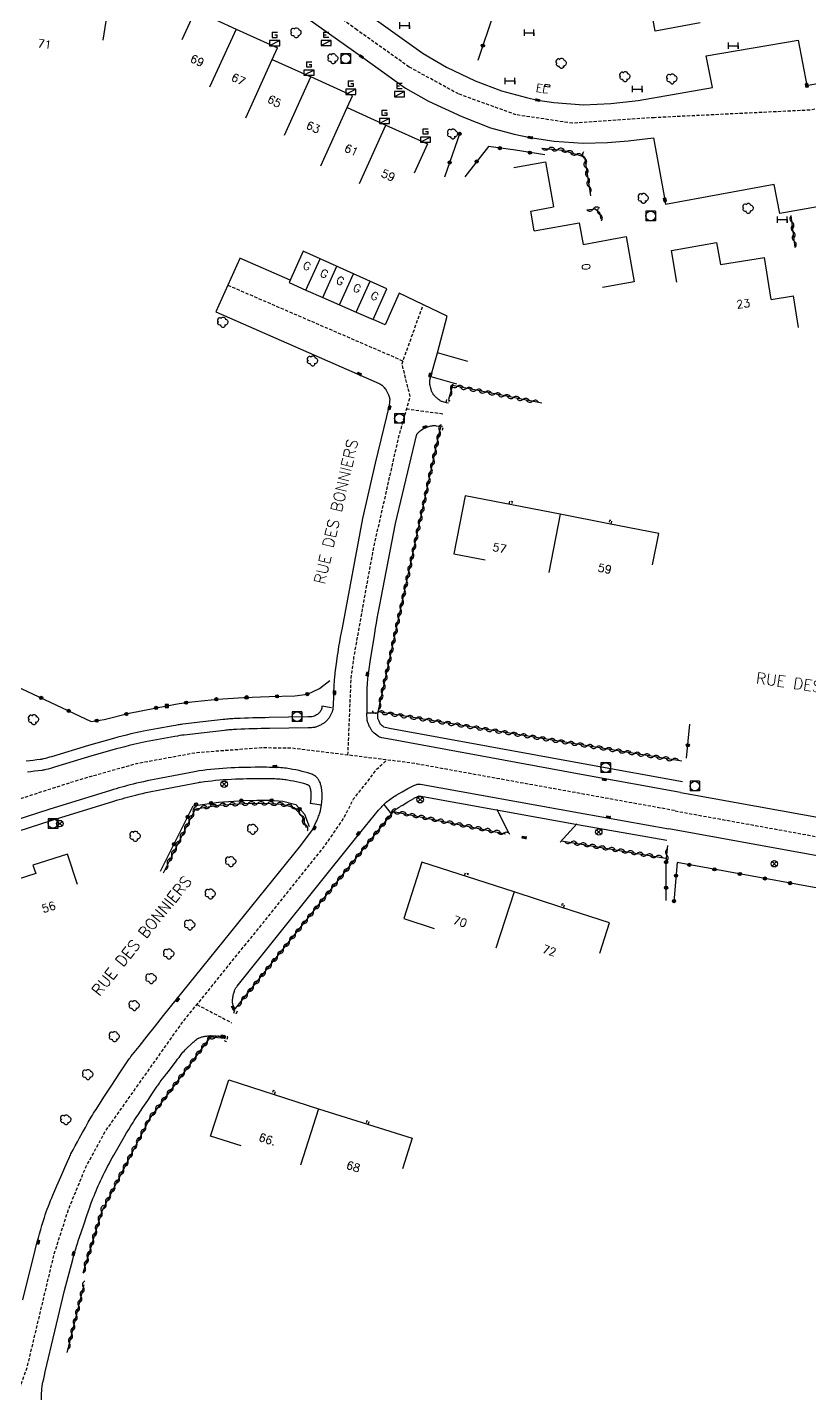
# Model space of a CAD drawing. Header units: millimetres. Extents: x 111000 to 112001, y 129999 to 131000.
# Drawn here: x 111755.3 to 111877.5, y 130193.6 to 130407.7 of the extents above; entities that cross this region are included whole.
import ezdxf
from ezdxf.enums import TextEntityAlignment as Align

# ---------------------------------------------------------------- set-up
doc = ezdxf.new("R2010")
doc.units = ezdxf.units.MM
doc.linetypes.add('DASHED', pattern=[0.75, 0.5, -0.25])
doc.layers.get('0').update_dxf_attribs({"linetype": 'CONTINUOUS'})
for name, color, linetype in [('W0001', 6, 'DASHED'), ('W0008', 7, 'CONTINUOUS'), ('W0100', 7, 'CONTINUOUS'), ('W0112', 1, 'DASHED'), ('W0300', 7, 'CONTINUOUS'), ('W0310', 3, 'CONTINUOUS'), ('W0322', 7, 'CONTINUOUS'), ('W0330', 7, 'CONTINUOUS'), ('W0400', 7, 'CONTINUOUS'), ('W0420', 7, 'CONTINUOUS'), ('W0430', 7, 'CONTINUOUS'), ('W0432', 7, 'CONTINUOUS'), ('W0469', 7, 'CONTINUOUS'), ('W0984', 7, 'CONTINUOUS'), ('W0989', 7, 'CONTINUOUS'), ('W0991', 7, 'CONTINUOUS'), ('W1102', 7, 'CONTINUOUS'), ('W1474', 7, 'CONTINUOUS')]:
    doc.layers.add(name, color=color, linetype=linetype)
doc.styles.get("Standard").update_dxf_attribs({"font": 'romans.shx', "width": 0.85})

# ---------------------------------------------------------------- blocks, each defined once
blk = doc.blocks.new('T300')
for p, q in [((-0.8, 0.51), (-0.86, 0.34)), ((-0.86, 0.34), (-0.86, 0.17)), ((-0.86, 0.17), (-0.74, 0.06)), ((-0.69, 0.63), (-0.8, 0.51)), ((-0.8, -0.06), (-0.74, 0.06)), ((-0.74, 0.06), (-0.69, 0.11)), ((-0.57, 0.69), (-0.69, 0.63)), ((-0.46, 0.69), (-0.57, 0.69)), ((-0.29, 0.63), (-0.46, 0.69)), ((-0.29, 0.63), (-0.17, 0.74)), ((-0.23, 0.57), (-0.29, 0.63)), ((-0.17, 0.74), (-0.06, 0.8)), ((-0.06, 0.8), (0.06, 0.8)), ((0.06, 0.8), (0.23, 0.74)), ((0.23, 0.74), (0.34, 0.63)), ((0.34, 0.63), (0.4, 0.51)), ((0.46, 0.46), (0.34, 0.46)), ((0.4, 0.51), (0.4, 0.46)), ((0.57, 0.4), (0.46, 0.46)), ((0.57, 0.4), (0.69, 0.29)), ((0.69, 0.29), (0.74, 0.17)), ((0.74, 0.06), (0.69, -0.17)), ((0.74, 0.17), (0.74, 0.06)), ((-0.8, -0.17), (-0.8, -0.06)), ((-0.8, -0.23), (-0.8, -0.17)), ((-0.74, -0.34), (-0.8, -0.23)), ((-0.69, -0.4), (-0.74, -0.34)), ((-0.51, -0.46), (-0.69, -0.4)), ((-0.4, -0.46), (-0.51, -0.46)), ((-0.4, -0.46), (-0.34, -0.46)), ((-0.34, -0.46), (-0.34, -0.4)), ((-0.34, -0.51), (-0.34, -0.46)), ((-0.29, -0.63), (-0.34, -0.51)), ((-0.17, -0.74), (-0.29, -0.63)), ((-0.06, -0.8), (-0.17, -0.74)), ((0.06, -0.8), (-0.06, -0.8)), ((0.17, -0.74), (0.06, -0.8)), ((0.23, -0.69), (0.17, -0.74)), ((0.29, -0.46), (0.23, -0.46)), ((0.29, -0.63), (0.23, -0.69)), ((0.46, -0.4), (0.29, -0.46)), ((0.34, -0.51), (0.29, -0.63)), ((0.34, -0.51), (0.34, -0.46)), ((0.57, -0.34), (0.46, -0.4)), ((0.63, -0.29), (0.57, -0.34)), ((0.69, -0.17), (0.63, -0.29))]:
    blk.add_line(p, q)
blk = doc.blocks.new('T420')
for p, q in [((0.75, 0.75), (-0.75, 0.75)), ((-0.75, 0.75), (-0.75, -0.75)), ((0.75, 0.75), (0.75, -0.75)), ((0.75, -0.75), (-0.75, -0.75))]:
    blk.add_line(p, q)
blk.add_ellipse((0, 0), major_axis=(-0.53, 0.53), ratio=1, start_param=3.926991, end_param=10.210176)
blk = doc.blocks.new('t322o')
at = {"color": 0, "linetype": 'Continuous'}
for radius in [0.25, 0.15]:
    blk.add_circle((0, 0), radius, dxfattribs=at)
blk = doc.blocks.new('T400')
for p, q in [((-0.15, 0.3), (0.15, 0.3)), ((-0.15, -0.25), (-0.15, 0.3)), ((-0.15, 0.15), (0.15, 0.15)), ((-0.15, 0), (0.15, 0)), ((0.15, 0.3), (0.15, -0.25)), ((-0.15, -0.15), (0.15, -0.15)), ((-0.15, -0.25), (-0.15, -0.3)), ((-0.15, -0.3), (0.15, -0.3)), ((0.15, -0.3), (0.15, -0.25))]:
    blk.add_line(p, q)
blk = doc.blocks.new('t330o')
at = {"color": 0, "linetype": 'Continuous'}
for p, q in [((0.25, -0.25), (-0.25, 0.25)), ((-0.25, -0.25), (0.25, 0.25)), ((-0.25, 0.25), (-0.25, -0.25)), ((0.25, 0.25), (-0.25, 0.25)), ((0.25, -0.25), (0.25, 0.25)), ((-0.25, -0.25), (0.25, -0.25)), ((-0.25, -0.25), (-0.25, -0.25))]:
    blk.add_line(p, q, dxfattribs=at)
blk = doc.blocks.new('t310o')
at = {"color": 0, "linetype": 'Continuous'}
for centre, start, end in [((-0.5, 0.38), 216.8699, 323.1304), ((0.5, -0.37), 36.8699, 143.1303)]:
    blk.add_arc(centre, 0.625, start, end, dxfattribs=at)
blk = doc.blocks.new('T432')
at = {"flags": 128}
for points in [[(0.8, 0.8), (-0.8, 0.8)], [(-0.8, 0.8), (-0.8, 0)], [(0.8, 0.8), (-0.8, 0)], [(-0.8, 0), (0.8, 0)], [(-0.4, 2.1), (-0.4, 1.3)], [(-0.4, 1.3), (0.4, 1.3)], [(-0.39, 2.1), (0.41, 2.1)], [(0, 1.7), (0.4, 1.7)], [(0.4, 1.3), (0.4, 1.7)], [(0.8, 0), (0.8, 0.8)]]:
    blk.add_lwpolyline(points, dxfattribs=at)
blk = doc.blocks.new('T430')
at = {"flags": 128}
for points in [[(0.8, 0.8), (-0.8, 0.8)], [(-0.8, 0.8), (-0.8, 0)], [(0.8, 0.8), (-0.8, 0)], [(-0.8, 0), (0.8, 0)], [(-0.4, 2.1), (0.4, 2.1)], [(-0.4, 2.1), (-0.4, 1.3)], [(-0.4, 1.7), (0, 1.7)], [(-0.4, 1.3), (0.4, 1.3)], [(0.8, 0), (0.8, 0.8)]]:
    blk.add_lwpolyline(points, dxfattribs=at)
blk = doc.blocks.new('T1474')
at = {"color": 0, "linetype": 'Continuous', "flags": 128}
for points in [[(-0.75, -0.5), (-0.75, 0.5)], [(-0.75, 0), (0.75, 0)], [(0.75, 0), (0.75, -0.5), (0.75, 0.5)]]:
    blk.add_lwpolyline(points, dxfattribs=at)
blk = doc.blocks.new('T469')
at = {"color": 0, "linetype": 'Continuous', "flags": 128}
for points in [[(-0.35, 0.35), (0.35, -0.35)], [(-0.35, -0.35), (0.35, 0.35)]]:
    blk.add_lwpolyline(points, dxfattribs=at)
at = {"color": 0, "linetype": 'Continuous'}
blk.add_circle((0, 0), 0.5, dxfattribs=at)

msp = doc.modelspace()

# ---------------------------------------------------------------- linework, layer by layer
at = {"layer": 'W0001'}
msp.add_lwpolyline([(111887.16, 130396.53), (111877.54, 130394.73), (111853.23, 130393.55), (111840.46, 130392.68), (111831.67, 130393.99), (111822.64, 130397.25), (111814.94, 130401.46), (111806.78, 130407.26), (111798.48, 130413.33), (111788.25, 130418.67), (111777.4, 130422.13), (111770.81, 130423.58), (111756.98, 130424.44), (111730.84, 130428.14), (111722.08, 130429.66), (111712.87, 130432.48), (111704.98, 130436.14), (111688.96, 130446.5), (111683.02, 130449.25), (111660.52, 130447.44)], dxfattribs=at)
at = {"layer": 'W0001', "flags": 128}
for points in [[(111786.6, 130367.39), (111813.99, 130355.55)], [(111805.38, 130293.96), (111805.88, 130306.04), (111806.32, 130309.28), (111808.58, 130321.91), (111809.53, 130326.94), (111813.27, 130343.48), (111815.09, 130349.96), (111814.53, 130352.25), (111813.83, 130355.12), (111817.12, 130364.33)], [(111820.19, 130347.25), (111814.54, 130348)], [(111856.39, 130285.29), (111815.18, 130292.75), (111796.51, 130295.05), (111791.85, 130295.08), (111781.75, 130294.33), (111772.28, 130292.6), (111762.96, 130289.95), (111716.38, 130274.98), (111611.76, 130241.31), (111547.17, 130220.5), (111524.71, 130213.29)], [(111604.77, 130126.14), (111614.76, 130128.93), (111622.22, 130131.19), (111636.1, 130136.26), (111658.3, 130146.65), (111674.67, 130153.71), (111686.1, 130159.33), (111709.58, 130170.4), (111712.23, 130171.65), (111713.79, 130172.32), (111721.79, 130175.19), (111728.62, 130176.11), (111731.23, 130176.85), (111730.59, 130178.73), (111736.84, 130180.55), (111744.61, 130182.8), (111749.47, 130185.55), (111752.51, 130190.05), (111753.79, 130194.16), (111755.3, 130198.39), (111759.48, 130215.96), (111761.72, 130222.97), (111764.43, 130229.57), (111767.46, 130235.16), (111779.43, 130252.07), (111792.17, 130267.81), (111801.76, 130279.77), (111804.73, 130284.11), (111806.26, 130287.11), (111808.53, 130289.96), (111809.85, 130291.74), (111811.47, 130293.21)], [(111856.46, 130285.25), (111927.29, 130272.37), (111941.12, 130271.44)], [(111781.79, 130254.99), (111787.2, 130252.15)]]:
    msp.add_lwpolyline(points, dxfattribs=at)
at = {"layer": 'W0008'}
for points in [[(111776.43, 130419.24), (111778.44, 130418.84), (111783.41, 130417.3), (111787.43, 130415.77), (111791.69, 130413.72), (111794.37, 130412.19), (111797.87, 130409.92), (111807.47, 130403.09), (111814.39, 130398.17), (111817.97, 130396.13), (111823.16, 130393.72), (111827.65, 130391.96), (111831.35, 130390.96), (111833.86, 130390.46), (111837.61, 130389.87), (111842.1, 130389.57), (111845.92, 130389.68), (111849.12, 130389.95), (111853.09, 130390.39), (111854.89, 130380.72), (111855, 130379.98)], [(111808.73, 130409.56), (111817.13, 130403.6), (111820.75, 130401.43), (111825.23, 130399.32), (111829.36, 130397.72), (111833.27, 130396.69), (111834.99, 130396.3), (111837.52, 130395.9), (111842.19, 130395.56), (111846.46, 130395.74), (111850.7, 130396.24), (111856.05, 130397.16), (111862.3, 130398.28), (111861.34, 130403.21), (111875.7, 130405.67), (111877.03, 130398.59), (111886.44, 130400.4)], [(111879.3, 130379.72), (111872.85, 130378.6), (111871.95, 130383.09), (111855, 130379.99)]]:
    msp.add_lwpolyline(points, dxfattribs=at)
at = {"layer": 'W0008', "flags": 128}
for points in [[(111796.36, 130368.17), (111788.49, 130371.61), (111788.47, 130371.57), (111784.73, 130363.2), (111810.25, 130352.01), (111810.32, 130351.97), (111810.39, 130351.94), (111810.45, 130351.9), (111810.52, 130351.87), (111810.58, 130351.82), (111810.64, 130351.78), (111810.7, 130351.74), (111810.75, 130351.69), (111810.82, 130351.63), (111810.88, 130351.57), (111810.94, 130351.5), (111811, 130351.44), (111811.06, 130351.37), (111811.11, 130351.3), (111811.16, 130351.23), (111811.21, 130351.16), (111811.34, 130350.97), (111811.45, 130350.77), (111811.56, 130350.57), (111811.66, 130350.37), (111811.72, 130350.24), (111811.78, 130350.1), (111811.83, 130349.96), (111811.87, 130349.81), (111811.88, 130349.75), (111811.89, 130349.69), (111811.9, 130349.62), (111811.9, 130349.56), (111811.9, 130349.44), (111811.89, 130349.33), (111811.88, 130349.22), (111811.87, 130349.11), (111811.79, 130348.6), (111809.62, 130339.58), (111807.64, 130330.95), (111804.45, 130313.85), (111804.31, 130313.12), (111804.18, 130312.38), (111804.05, 130311.65), (111803.92, 130310.91), (111803.85, 130310.44), (111803.77, 130309.97), (111803.7, 130309.51), (111803.64, 130309.04), (111803.54, 130308.29), (111803.44, 130307.54), (111803.35, 130306.79), (111803.26, 130306.04), (111803.23, 130305.8), (111803.21, 130305.56), (111803.2, 130305.31), (111803.18, 130305.07), (111803.04, 130301.59), (111803.03, 130301.43), (111803.02, 130301.27), (111803, 130301.11), (111802.97, 130300.95), (111802.95, 130300.86), (111802.93, 130300.77), (111802.9, 130300.68), (111802.86, 130300.59), (111802.81, 130300.49), (111802.77, 130300.39), (111802.72, 130300.29), (111802.67, 130300.19), (111802.61, 130300.1), (111802.56, 130300), (111802.5, 130299.91), (111802.44, 130299.81), (111802.4, 130299.74), (111802.35, 130299.68), (111802.3, 130299.61), (111802.25, 130299.54), (111802.2, 130299.48), (111802.15, 130299.42), (111802.09, 130299.36), (111802.03, 130299.3), (111801.98, 130299.24), (111801.92, 130299.19), (111801.86, 130299.14), (111801.8, 130299.09), (111801.74, 130299.04), (111801.67, 130298.99), (111801.61, 130298.95), (111801.54, 130298.91), (111801.42, 130298.84), (111801.31, 130298.77), (111801.19, 130298.7), (111801.07, 130298.64), (111800.94, 130298.58), (111800.82, 130298.52), (111800.7, 130298.46), (111800.57, 130298.41), (111800.47, 130298.37), (111800.37, 130298.34), (111800.27, 130298.31), (111800.17, 130298.29), (111799.91, 130298.26), (111799.66, 130298.24), (111799.4, 130298.23), (111799.14, 130298.22), (111793.11, 130298.12), (111792.47, 130298.11), (111791.83, 130298.1), (111791.19, 130298.08), (111790.55, 130298.06), (111789.91, 130298.04), (111789.27, 130298.02), (111788.63, 130298), (111787.99, 130297.97), (111787.75, 130297.96), (111787.51, 130297.95), (111787.27, 130297.93), (111787.03, 130297.91), (111786.79, 130297.89), (111786.55, 130297.87), (111786.31, 130297.85), (111786.07, 130297.82), (111782.93, 130297.46), (111779.79, 130297.09), (111779.45, 130297.05), (111779.11, 130297), (111778.73, 130296.94), (111778.36, 130296.87), (111776.06, 130296.44), (111773.76, 130296.01), (111773.29, 130295.92), (111772.82, 130295.82), (111772.35, 130295.72), (111771.88, 130295.61), (111771.21, 130295.44), (111770.55, 130295.27), (111769.89, 130295.1), (111769.23, 130294.92), (111765.35, 130293.84), (111759.56, 130292.07), (111759.22, 130291.97), (111758.89, 130291.88), (111758.55, 130291.79), (111758.22, 130291.7), (111758.05, 130291.66), (111757.88, 130291.63), (111757.71, 130291.6), (111757.54, 130291.57), (111756.98, 130291.5), (111756.42, 130291.44), (111755.86, 130291.37), (111755.3, 130291.32)], [(111820.72, 130349.03), (111820.56, 130349.06), (111820.4, 130349.1), (111820.24, 130349.14), (111820.09, 130349.19), (111819.99, 130349.23), (111819.89, 130349.28), (111819.8, 130349.33), (111819.71, 130349.39), (111819.6, 130349.47), (111819.5, 130349.54), (111819.4, 130349.63), (111819.3, 130349.71), (111819.2, 130349.79), (111819.11, 130349.88), (111819.01, 130349.97), (111818.92, 130350.06), (111818.87, 130350.13), (111818.81, 130350.19), (111818.76, 130350.26), (111818.71, 130350.32), (111818.66, 130350.39), (111818.62, 130350.46), (111818.58, 130350.54), (111818.54, 130350.61), (111818.48, 130350.73), (111818.43, 130350.86), (111818.39, 130350.99), (111818.35, 130351.12), (111818.3, 130351.3), (111818.25, 130351.49), (111818.21, 130351.68), (111818.18, 130351.87), (111818.17, 130351.99), (111818.16, 130352.12), (111818.16, 130352.25), (111818.16, 130352.38), (111818.18, 130352.53), (111818.2, 130352.67), (111818.23, 130352.82), (111818.27, 130352.96), (111819.36, 130356.82), (111820.88, 130362.55), (111813.36, 130366.12), (111811.17, 130361.18), (111809.31, 130362)], [(111824.12, 130355.46), (111819.36, 130356.82)], [(111818.34, 130353.1), (111822.32, 130351.98)], [(111857.31, 130288.12), (111842.38, 130290.82), (111811.59, 130296.48), (111811.29, 130296.54), (111810.98, 130296.6), (111810.68, 130296.68), (111810.38, 130296.76), (111810.3, 130296.78), (111810.23, 130296.82), (111810.15, 130296.86), (111810.08, 130296.9), (111809.88, 130297.06), (111809.69, 130297.21), (111809.49, 130297.38), (111809.31, 130297.54), (111809.24, 130297.61), (111809.17, 130297.69), (111809.11, 130297.77), (111809.06, 130297.85), (111809, 130297.95), (111808.94, 130298.05), (111808.88, 130298.16), (111808.83, 130298.26), (111808.76, 130298.4), (111808.69, 130298.54), (111808.63, 130298.68), (111808.57, 130298.82), (111808.53, 130298.93), (111808.48, 130299.03), (111808.45, 130299.14), (111808.41, 130299.26), (111808.4, 130299.3), (111808.39, 130299.35), (111808.38, 130299.39), (111808.38, 130299.44), (111808.34, 130300.47), (111808.36, 130300.66), (111808.37, 130303.35), (111808.38, 130303.61), (111808.38, 130303.86), (111808.39, 130304.12), (111808.39, 130304.38), (111808.4, 130304.64), (111808.42, 130304.9), (111808.43, 130305.15), (111808.45, 130305.41), (111808.46, 130305.61), (111808.48, 130305.81), (111808.5, 130306.01), (111808.52, 130306.22), (111808.55, 130306.42), (111808.57, 130306.62), (111808.6, 130306.82), (111808.63, 130307.02), (111808.92, 130308.89), (111809.45, 130312.27), (111809.58, 130313.03), (111809.7, 130313.8), (111809.83, 130314.56), (111809.96, 130315.32), (111810.11, 130316.12), (111810.25, 130316.92), (111810.4, 130317.72), (111810.56, 130318.52), (111812.81, 130330.14), (111816.07, 130343.88), (111816.08, 130343.92), (111816.1, 130343.96), (111816.11, 130344.01), (111816.13, 130344.05), (111816.15, 130344.09), (111816.18, 130344.13), (111816.2, 130344.17), (111816.23, 130344.21), (111816.28, 130344.26), (111816.32, 130344.32), (111816.37, 130344.37), (111816.42, 130344.43), (111816.48, 130344.48), (111816.53, 130344.52), (111816.59, 130344.57), (111816.64, 130344.62), (111816.83, 130344.75), (111817.02, 130344.89), (111817.11, 130344.94), (111817.2, 130344.99), (111817.26, 130345.03), (111817.33, 130345.06), (111817.4, 130345.09), (111817.47, 130345.11), (111817.65, 130345.18), (111817.83, 130345.24), (111818.01, 130345.3), (111818.19, 130345.35), (111818.3, 130345.38), (111818.41, 130345.41), (111818.52, 130345.42), (111818.63, 130345.44), (111818.76, 130345.44), (111818.89, 130345.45), (111819.01, 130345.44), (111819.14, 130345.43), (111819.89, 130345.35)], [(111802.83, 130301.36), (111801.31, 130301.63), (111801.32, 130301.54), (111801.32, 130301.45), (111801.32, 130301.36), (111801.3, 130301.27), (111801.24, 130301.13), (111801.17, 130300.99), (111801.09, 130300.86), (111801.01, 130300.73), (111800.97, 130300.66), (111800.92, 130300.6), (111800.87, 130300.54), (111800.82, 130300.49), (111800.78, 130300.45), (111800.74, 130300.42), (111800.7, 130300.39), (111800.66, 130300.36), (111800.48, 130300.25), (111800.3, 130300.15), (111800.11, 130300.06), (111799.92, 130299.98), (111799.72, 130299.95), (111799.52, 130299.94), (111799.32, 130299.92), (111799.12, 130299.92), (111793.08, 130299.82), (111792.44, 130299.81), (111791.79, 130299.8), (111791.15, 130299.78), (111790.5, 130299.76), (111789.85, 130299.74), (111789.21, 130299.72), (111788.56, 130299.7), (111787.91, 130299.67), (111787.66, 130299.66), (111787.4, 130299.64), (111787.15, 130299.63), (111786.89, 130299.61), (111786.64, 130299.59), (111786.39, 130299.56), (111786.13, 130299.54), (111785.88, 130299.51), (111782.73, 130299.15), (111779.59, 130298.78), (111779.4, 130298.76), (111779.21, 130298.73), (111779.02, 130298.71), (111778.84, 130298.68), (111778.44, 130298.61), (111778.05, 130298.54), (111775.75, 130298.11), (111773.45, 130297.68), (111772.95, 130297.58), (111772.46, 130297.48), (111771.97, 130297.37), (111771.48, 130297.26), (111770.8, 130297.09), (111770.12, 130296.92), (111769.45, 130296.74), (111768.77, 130296.56), (111764.84, 130295.48), (111759.05, 130293.71), (111758.74, 130293.62), (111758.43, 130293.53), (111758.12, 130293.45), (111757.81, 130293.37), (111757.68, 130293.34), (111757.56, 130293.31), (111757.44, 130293.29), (111757.31, 130293.28), (111756.77, 130293.21), (111756.22, 130293.14), (111755.67, 130293.08), (111755.13, 130293.02)], [(111857.61, 130289.79), (111842.69, 130292.49), (111811.89, 130298.14), (111811.66, 130298.19), (111811.43, 130298.24), (111811.21, 130298.29), (111810.98, 130298.35), (111810.85, 130298.45), (111810.73, 130298.55), (111810.6, 130298.65), (111810.48, 130298.76), (111810.41, 130298.89), (111810.34, 130299.02), (111810.23, 130299.25), (111810.13, 130299.48), (111810.09, 130299.56), (111810.06, 130299.64), (111810.05, 130300.51), (111808.36, 130300.51)], [(111754.6, 130208.88), (111756.52, 130216.64), (111756.68, 130217.28), (111756.85, 130217.92), (111757.02, 130218.55), (111757.19, 130219.19), (111757.38, 130219.82), (111757.56, 130220.45), (111757.76, 130221.07), (111757.96, 130221.7), (111758.1, 130222.15), (111758.26, 130222.6), (111758.42, 130223.04), (111758.58, 130223.48), (111758.75, 130223.92), (111758.92, 130224.36), (111759.1, 130224.8), (111759.29, 130225.23), (111759.91, 130226.66), (111760.53, 130228.09), (111761.15, 130229.51), (111761.78, 130230.94), (111761.86, 130231.11), (111761.94, 130231.29), (111762.03, 130231.46), (111762.11, 130231.64), (111762.44, 130232.28), (111762.77, 130232.91), (111763.11, 130233.55), (111763.46, 130234.18), (111763.91, 130234.99), (111764.36, 130235.8), (111764.82, 130236.6), (111765.29, 130237.4), (111765.47, 130237.7), (111765.65, 130238.01), (111765.84, 130238.31), (111766.03, 130238.61), (111767.27, 130240.5), (111768.51, 130242.4), (111769.75, 130244.3), (111770.99, 130246.19), (111771.11, 130246.36), (111771.22, 130246.52), (111771.34, 130246.69), (111771.47, 130246.85), (111772.74, 130248.46), (111774.02, 130250.07), (111775.3, 130251.68), (111776.58, 130253.28), (111781.59, 130259.55), (111798.01, 130279.86), (111799.85, 130282.31), (111800.43, 130283.52), (111800.51, 130283.69), (111800.59, 130283.87), (111800.66, 130284.04), (111800.73, 130284.22), (111800.8, 130284.4), (111800.86, 130284.58), (111800.92, 130284.76), (111800.98, 130284.95), (111801.03, 130285.1), (111801.07, 130285.24), (111801.1, 130285.39), (111801.13, 130285.54), (111801.16, 130285.7), (111801.19, 130285.85), (111801.21, 130286), (111801.23, 130286.15), (111801.28, 130286.68), (111801.33, 130287.21), (111801.34, 130287.37), (111801.35, 130287.53), (111801.35, 130287.65), (111801.35, 130287.77), (111801.34, 130287.88), (111801.34, 130288), (111801.33, 130288.12), (111801.32, 130288.23), (111801.31, 130288.35), (111801.3, 130288.47), (111801.28, 130288.58), (111801.26, 130288.69), (111801.24, 130288.81), (111801.22, 130288.92), (111801.2, 130289.03), (111801.17, 130289.15), (111801.14, 130289.26), (111801.11, 130289.37), (111801.07, 130289.52), (111801.01, 130289.67), (111800.95, 130289.82), (111800.88, 130289.96), (111800.82, 130290.07), (111800.76, 130290.17), (111800.68, 130290.27), (111800.6, 130290.37), (111800.56, 130290.42), (111800.51, 130290.47), (111800.46, 130290.52), (111800.4, 130290.56), (111800.35, 130290.61), (111800.3, 130290.66), (111800.24, 130290.7), (111800.18, 130290.74), (111800.13, 130290.78), (111800.07, 130290.81), (111800.02, 130290.85), (111799.96, 130290.88), (111799.9, 130290.91), (111799.84, 130290.94), (111799.78, 130290.96), (111799.72, 130290.99), (111799.57, 130291.04), (111799.41, 130291.1), (111799.26, 130291.15), (111799.1, 130291.19), (111798.88, 130291.26), (111798.66, 130291.32), (111798.44, 130291.37), (111798.22, 130291.42), (111797.73, 130291.53), (111797.24, 130291.64), (111796.75, 130291.73), (111796.25, 130291.83), (111795.99, 130291.87), (111795.72, 130291.91), (111795.46, 130291.94), (111795.19, 130291.96), (111794.9, 130291.98), (111794.61, 130292), (111794.32, 130292.02), (111794.03, 130292.03), (111793.56, 130292.04), (111793.1, 130292.05), (111792.63, 130292.06), (111792.17, 130292.06), (111791.51, 130292.06), (111790.86, 130292.06), (111790.2, 130292.05), (111789.54, 130292.04), (111788.94, 130292.02), (111788.33, 130292), (111787.73, 130291.98), (111787.12, 130291.95), (111786.48, 130291.92), (111785.83, 130291.88), (111785.19, 130291.83), (111784.54, 130291.77), (111783.94, 130291.71), (111783.33, 130291.64), (111782.72, 130291.57), (111782.12, 130291.48), (111781.9, 130291.45), (111781.68, 130291.41), (111778.95, 130290.9), (111776.21, 130290.38), (111775.66, 130290.27), (111775.11, 130290.16), (111774.56, 130290.05), (111774.01, 130289.93), (111773.46, 130289.81), (111772.91, 130289.68), (111772.36, 130289.56), (111771.81, 130289.42), (111771.37, 130289.31), (111770.93, 130289.2), (111770.48, 130289.08), (111770.04, 130288.96), (111769.6, 130288.84), (111769.17, 130288.71), (111768.73, 130288.58), (111768.29, 130288.45), (111758.65, 130285.44), (111727.04, 130275.26)], [(111727.57, 130273.6), (111759.18, 130283.77), (111768.81, 130286.77), (111769.24, 130286.9), (111769.66, 130287.03), (111770.09, 130287.15), (111770.51, 130287.27), (111770.94, 130287.39), (111771.37, 130287.5), (111771.8, 130287.61), (111772.23, 130287.72), (111772.76, 130287.85), (111773.3, 130287.98), (111773.84, 130288.1), (111774.38, 130288.22), (111774.92, 130288.33), (111775.46, 130288.44), (111776, 130288.55), (111776.54, 130288.66), (111779.27, 130289.17), (111782.01, 130289.69), (111782.19, 130289.72), (111782.37, 130289.75), (111782.95, 130289.83), (111783.54, 130289.9), (111784.12, 130289.96), (111784.71, 130290.02), (111785.33, 130290.08), (111785.96, 130290.13), (111786.58, 130290.17), (111787.21, 130290.2), (111787.8, 130290.23), (111788.39, 130290.25), (111788.99, 130290.27), (111789.58, 130290.28), (111790.23, 130290.3), (111790.87, 130290.3), (111791.52, 130290.31), (111792.16, 130290.31), (111792.62, 130290.3), (111793.07, 130290.3), (111793.52, 130290.29), (111793.97, 130290.28), (111794.24, 130290.26), (111794.51, 130290.25), (111794.78, 130290.23), (111795.05, 130290.21), (111795.28, 130290.19), (111795.5, 130290.17), (111795.72, 130290.14), (111795.95, 130290.1), (111796.42, 130290.01), (111796.89, 130289.92), (111797.36, 130289.82), (111797.83, 130289.71), (111798.03, 130289.67), (111798.22, 130289.62), (111798.42, 130289.57), (111798.61, 130289.51), (111798.73, 130289.47), (111798.85, 130289.43), (111798.97, 130289.39), (111799.09, 130289.35), (111799.13, 130289.33), (111799.18, 130289.3), (111799.21, 130289.28), (111799.24, 130289.25), (111799.27, 130289.23), (111799.29, 130289.2), (111799.31, 130289.18), (111799.32, 130289.16), (111799.35, 130289.09), (111799.38, 130289.03), (111799.41, 130288.96), (111799.43, 130288.89), (111799.47, 130288.73), (111799.5, 130288.57), (111799.53, 130288.41), (111799.56, 130288.25), (111799.58, 130288.08), (111799.59, 130287.91), (111799.59, 130287.74), (111799.59, 130287.57), (111799.59, 130287.47), (111799.58, 130287.36), (111799.56, 130287.12), (111799.54, 130286.88), (111799.51, 130286.65), (111799.48, 130286.41)], [(111787.74, 130254.27), (111787.68, 130254.37), (111787.63, 130254.47), (111787.58, 130254.58), (111787.53, 130254.69), (111787.49, 130254.8), (111787.45, 130254.91), (111787.41, 130255.02), (111787.38, 130255.14), (111787.36, 130255.21), (111787.35, 130255.29), (111787.33, 130255.37), (111787.33, 130255.45), (111787.32, 130255.52), (111787.33, 130255.6), (111787.33, 130255.68), (111787.34, 130255.76), (111787.37, 130255.94), (111787.4, 130256.13), (111787.43, 130256.31), (111787.47, 130256.49), (111787.51, 130256.63), (111787.55, 130256.78), (111787.59, 130256.92), (111787.64, 130257.06), (111787.68, 130257.17), (111787.72, 130257.28), (111787.77, 130257.38), (111787.83, 130257.48), (111787.88, 130257.58), (111787.94, 130257.67), (111788.01, 130257.76), (111788.07, 130257.85), (111806.78, 130281.19), (111810.16, 130285.36), (111810.3, 130285.53), (111810.44, 130285.69), (111810.59, 130285.85), (111810.73, 130286), (111810.88, 130286.16), (111811.04, 130286.3), (111811.2, 130286.45), (111811.36, 130286.59), (111811.54, 130286.74), (111811.72, 130286.89), (111811.91, 130287.03), (111812.1, 130287.17), (111812.29, 130287.3), (111812.49, 130287.43), (111812.69, 130287.56), (111812.89, 130287.68), (111813.82, 130288.23), (111814.74, 130288.76), (111814.93, 130288.87), (111815.12, 130288.96), (111815.33, 130289.06), (111815.54, 130289.16), (111815.77, 130289.25), (111816, 130289.34), (111816.08, 130289.37), (111816.17, 130289.4), (111816.25, 130289.41), (111816.34, 130289.42), (111816.43, 130289.43), (111816.53, 130289.43), (111816.62, 130289.42), (111816.71, 130289.41), (111841.55, 130284.94), (111855.48, 130282.45)], [(111801.23, 130286.16), (111799.46, 130286.41)], [(111810.97, 130286.23), (111812.1, 130284.8), (111812.2, 130284.89), (111812.3, 130284.98), (111812.4, 130285.07), (111812.5, 130285.16), (111812.6, 130285.25), (111812.71, 130285.34), (111812.81, 130285.42), (111812.92, 130285.51), (111813.03, 130285.59), (111813.14, 130285.67), (111813.25, 130285.75), (111813.36, 130285.82), (111813.47, 130285.9), (111813.59, 130285.97), (111813.7, 130286.04), (111813.82, 130286.11), (111814.73, 130286.65), (111815.65, 130287.18), (111815.78, 130287.26), (111815.92, 130287.32), (111816.09, 130287.41), (111816.26, 130287.48), (111816.52, 130287.59), (111841.23, 130283.14), (111855.16, 130280.66)], [(111857.31, 130288.12), (111859.07, 130287.79), (111883.06, 130283.47)], [(111830.53, 130281.78), (111828.68, 130285.45)], [(111838.52, 130280.37), (111841.15, 130283.2)], [(111892.98, 130275.62), (111855.48, 130282.45)], [(111757.5, 130193.21), (111757.51, 130193.7), (111757.52, 130194.2), (111757.54, 130194.69), (111757.56, 130194.88), (111757.57, 130195.06), (111757.6, 130195.24), (111757.63, 130195.43), (111757.74, 130195.97), (111757.85, 130196.51), (111757.97, 130197.05), (111758.09, 130197.59), (111761.12, 130210.32), (111762.41, 130215.17), (111762.53, 130215.62), (111762.66, 130216.07), (111762.78, 130216.52), (111762.91, 130216.97), (111763, 130217.24), (111763.08, 130217.51), (111763.17, 130217.79), (111763.26, 130218.06), (111763.7, 130219.38), (111764.15, 130220.71), (111764.6, 130222.03), (111765.05, 130223.35), (111765.17, 130223.69), (111765.29, 130224.03), (111765.42, 130224.37), (111765.55, 130224.71), (111765.71, 130225.11), (111765.87, 130225.51), (111766.03, 130225.9), (111766.2, 130226.29), (111766.37, 130226.69), (111766.55, 130227.08), (111766.73, 130227.46), (111766.91, 130227.85), (111767.13, 130228.31), (111767.36, 130228.76), (111767.59, 130229.22), (111767.82, 130229.67), (111768.06, 130230.12), (111768.3, 130230.57), (111768.54, 130231.02), (111768.79, 130231.46), (111769.2, 130232.2), (111769.62, 130232.93), (111770.05, 130233.66), (111770.48, 130234.39), (111770.8, 130234.93), (111771.13, 130235.48), (111771.47, 130236.02), (111771.81, 130236.56), (111772, 130236.86), (111772.2, 130237.17), (111772.4, 130237.48), (111772.61, 130237.78), (111773.35, 130238.89), (111774.1, 130240.01), (111774.85, 130241.12), (111775.6, 130242.23), (111775.71, 130242.4), (111775.83, 130242.57), (111775.95, 130242.73), (111776.07, 130242.9), (111776.38, 130243.31), (111776.7, 130243.73), (111777.02, 130244.14), (111777.33, 130244.55), (111778.56, 130246.12), (111778.77, 130246.44), (111778.99, 130246.74), (111779.22, 130247.05), (111779.45, 130247.34), (111779.61, 130247.53), (111779.77, 130247.71), (111779.93, 130247.89), (111780.11, 130248.06), (111781.06, 130248.98), (111781.22, 130249.13), (111781.33, 130249.22), (111781.44, 130249.31), (111781.58, 130249.43), (111781.72, 130249.54), (111781.78, 130249.58), (111781.84, 130249.62), (111781.9, 130249.66), (111781.96, 130249.69), (111782.02, 130249.72), (111782.08, 130249.75), (111782.15, 130249.78), (111782.21, 130249.81), (111782.33, 130249.84), (111782.44, 130249.88), (111782.56, 130249.92), (111782.68, 130249.95), (111782.8, 130249.98), (111782.92, 130250), (111783.04, 130250.03), (111783.16, 130250.05), (111783.33, 130250.07), (111783.51, 130250.09), (111783.69, 130250.1), (111783.86, 130250.1), (111784.18, 130250.1), (111784.49, 130250.09), (111784.8, 130250.08), (111785.11, 130250.05), (111785.2, 130250.04), (111785.29, 130250.03), (111785.38, 130250.02), (111785.48, 130250), (111785.64, 130249.96), (111785.8, 130249.92), (111785.95, 130249.87), (111786.11, 130249.82)]]:
    msp.add_lwpolyline(points, dxfattribs=at)
at = {"layer": 'W0100'}
for p, q in [((111853.38, 130407.06), (111852.47, 130411.98)), ((111860.41, 130408.36), (111853.38, 130407.06)), ((111793.56, 130402.65), (111794.38, 130404.47)), ((111793.56, 130402.65), (111799.59, 130399.92)), ((111806.09, 130396.97), (111799.59, 130399.92)), ((111836.16, 130398.75), (111836.1, 130398.44)), ((111836.92, 130398.63), (111836.16, 130398.75)), ((111805.25, 130395.13), (111806.09, 130396.97)), ((111805.25, 130395.13), (111811.31, 130392.38)), ((111833.92, 130378.95), (111837.5, 130379.6)), ((111834.48, 130375.89), (111833.92, 130378.95)), ((111871.5, 130365.14), (111870.45, 130371.71)), ((111871.5, 130365.14), (111874.98, 130365.7)), ((111875.77, 130360.76), (111874.98, 130365.7))]:
    msp.add_line(p, q, dxfattribs=at)
for points in [[(111767.15, 130405.68), (111767.9, 130410.62), (111750.19, 130413.33), (111749.44, 130408.38)], [(111779.5, 130405.74), (111781.57, 130410.29), (111787.91, 130407.39), (111794.38, 130404.47)], [(111836.92, 130398.63), (111836.87, 130398.32), (111836.1, 130398.44)], [(111811.31, 130392.38), (111817.79, 130389.45), (111815.74, 130384.9)], [(111831.29, 130385.77), (111836.21, 130386.67), (111837.5, 130379.6)], [(111834.48, 130375.89), (111841.49, 130377.14), (111842.1, 130373.74), (111848.85, 130374.97), (111850.07, 130367.88), (111845.15, 130367.04)], [(111856.76, 130367.87), (111855.89, 130372.79), (111862.95, 130374.03), (111863.57, 130370.61), (111870.45, 130371.71)]]:
    msp.add_lwpolyline(points, dxfattribs=at)
at = {"layer": 'W0100', "flags": 128}
msp.add_lwpolyline([(111796.19, 130367.79), (111798.81, 130366.61), (111801.43, 130365.46), (111804.04, 130364.3), (111806.68, 130363.14), (111809.31, 130362), (111811.45, 130366.83), (111798.39, 130372.69)], close=True, dxfattribs=at)
for points in [[(111852.97, 130323.68), (111853.93, 130328.58), (111846.1, 130330.11), (111838.53, 130331.59), (111823.7, 130334.48), (111821.91, 130325.42), (111826.82, 130324.45)], [(111763.12, 130273.75), (111761.59, 130278.51), (111756.18, 130276.77), (111756.61, 130275.45), (111752.09, 130273.99), (111747.57, 130272.54), (111747.14, 130273.87), (111741.72, 130272.15), (111743.23, 130267.38)], [(111844.72, 130263.02), (111846.25, 130267.78), (111838.65, 130270.22), (111831.32, 130272.59), (111816.93, 130277.22), (111814.08, 130268.44), (111818.84, 130266.89)], [(111788.68, 130232.91), (111783.92, 130234.45), (111786.76, 130243.23), (111800.79, 130238.7), (111815.39, 130234.1), (111813.89, 130229.33)]]:
    msp.add_lwpolyline(points, dxfattribs=at)
at = {"layer": 'W0112', "flags": 128}
for points in [[(111820.71, 130349.02), (111820.83, 130349.54), (111821.22, 130349.44), (111821.1, 130348.93)], [(111819.89, 130345.35), (111819.77, 130344.89), (111820.16, 130344.79), (111820.28, 130345.25)], [(111786.25, 130250.06), (111786, 130249.37), (111786.37, 130249.23), (111786.62, 130249.92)]]:
    msp.add_lwpolyline(points, close=True, dxfattribs=at)
for points in [[(111830.55, 130333.14), (111830.66, 130333.67), (111831.05, 130333.6), (111830.95, 130333.06)], [(111846.51, 130330.03), (111846.62, 130330.56), (111846.23, 130330.64), (111846.12, 130330.11)], [(111823.58, 130275.08), (111823.75, 130275.6), (111824.13, 130275.47), (111823.96, 130274.96)], [(111839.06, 130270.09), (111839.22, 130270.61), (111838.84, 130270.73), (111838.68, 130270.22)], [(111787.55, 130253.66), (111787.81, 130254.35)], [(111787.93, 130253.52), (111788.18, 130254.22)], [(111793.92, 130240.92), (111794.09, 130241.44), (111793.71, 130241.56), (111793.54, 130241.04)], [(111808.55, 130236.26), (111808.7, 130236.72), (111808.32, 130236.84), (111808.17, 130236.38)]]:
    msp.add_lwpolyline(points, dxfattribs=at)
at = {"layer": 'W0310'}
msp.add_line((111875.21, 130373.27), (111874.6, 130378.28), dxfattribs=at)
for points in [[(111835.68, 130388.79), (111838.95, 130388.49), (111842.3, 130387.41), (111843.24, 130381.36)], [(111842.69, 130379.14), (111843.97, 130379.3), (111844.65, 130378.71), (111844.9, 130377.69)]]:
    msp.add_lwpolyline(points, dxfattribs=at)
at = {"layer": 'W0310', "flags": 128}
for points in [[(111835.68, 130348.97), (111821.73, 130351.68), (111821.07, 130349.51)], [(111857.53, 130293.03), (111810.09, 130300.71), (111819.77, 130344.89)], [(111776.54, 130275.59), (111781.54, 130285.59), (111785.18, 130286.13), (111789.12, 130286.38), (111791.15, 130286.43), (111793.16, 130286.4), (111795.1, 130286.28), (111796.97, 130285.77), (111798.15, 130284.47), (111798.83, 130282.63)], [(111787.81, 130254.35), (111812.48, 130285.15), (111829.99, 130281.68)], [(111838.71, 130280.56), (111854.96, 130277.87)], [(111855.08, 130277.34), (111855.33, 130279.82)], [(111786.12, 130249.71), (111783.88, 130249.9), (111774.41, 130237.26), (111766.91, 130222.71), (111763.98, 130213.04)], [(111761.5, 130200.65), (111764.15, 130211.22)]]:
    msp.add_lwpolyline(points, dxfattribs=at)
at = {"layer": 'W0322'}
for p, q in [((111825.69, 130402.55), (111828.15, 130409.81)), ((111820.49, 130384.3), (111822.94, 130391.35))]:
    msp.add_line(p, q, dxfattribs=at)
msp.add_lwpolyline([(111836.14, 130387.72), (111831.55, 130388.45), (111827.34, 130389.03), (111823.62, 130384.32)], dxfattribs=at)
at = {"layer": 'W0322', "flags": 128}
for points in [[(111749.07, 130318.12), (111745.22, 130308.63), (111765.28, 130299.23), (111767.31, 130299.52), (111771.21, 130300.51), (111777.1, 130301.68), (111779.03, 130302.01), (111780.98, 130302.28), (111783, 130302.5), (111785.02, 130302.72), (111789.05, 130302.98), (111793.05, 130303.11), (111797.08, 130303.22), (111799.05, 130303.49), (111800.91, 130304.37), (111802.53, 130305.6)], [(111858.27, 130293.5), (111858.78, 130298.8)], [(111776.1, 130275.82), (111781.21, 130286.05), (111785.13, 130286.63), (111789.1, 130286.88), (111791.15, 130286.93), (111793.17, 130286.9), (111795.18, 130286.78), (111797.24, 130286.22), (111798.59, 130284.73), (111799.3, 130282.81)], [(111855.08, 130271.23), (111855.07, 130277.3)], [(111888.21, 130271.45), (111856.78, 130277.17), (111856.3, 130271.02)]]:
    msp.add_lwpolyline(points, dxfattribs=at)
at = {"layer": 'W1102'}
for p, q in [((111787.91, 130407.39), (111783.76, 130398.3)), ((111789.44, 130393.54), (111793.56, 130402.65)), ((111795.47, 130390.8), (111799.59, 130399.92)), ((111801.12, 130386.03), (111805.25, 130395.13)), ((111807.2, 130383.27), (111811.31, 130392.38))]:
    msp.add_line(p, q, dxfattribs=at)
at = {"layer": 'W1102', "flags": 128}
for points in [[(111798.81, 130366.61), (111801.01, 130371.52)], [(111801.43, 130365.46), (111803.62, 130370.34)], [(111804.04, 130364.3), (111806.23, 130369.17)], [(111806.68, 130363.14), (111808.86, 130367.99)], [(111838.53, 130331.59), (111836.74, 130322.49)], [(111831.32, 130272.59), (111828.46, 130263.78)], [(111800.79, 130238.7), (111797.95, 130229.91)]]:
    msp.add_lwpolyline(points, dxfattribs=at)

# ---------------------------------------------------------------- block references
at = {"layer": 'W0300'}
for p in [(111797.3, 130406.81), (111803.07, 130402.76), (111838.73, 130402.03), (111848.67, 130399.95), (111856.01, 130399.61), (111821.76, 130391.01), (111851.54, 130380.95), (111867.92, 130379.37), (111785.87, 130361.57), (111799.88, 130355.54), (111756.31, 130299.5), (111772.17, 130281.26), (111790.52, 130282.37), (111787.1, 130277.31), (111783.91, 130272.26), (111780.7, 130267.43), (111777.43, 130262.89), (111774.67, 130259.05), (111772.03, 130254.83), (111768.92, 130249.97), (111764.78, 130244.05), (111761.35, 130236.98)]:
    msp.add_blockref('T300', p, dxfattribs=at)
at = {"layer": 'W0310'}
for p, rotation in [((111836.68, 130388.7), 354.8134457315963), ((111838.17, 130388.56), 354.8134457315963), ((111839.63, 130388.27), 342.1322875155337), ((111841.06, 130387.81), 342.1322875155337), ((111842.33, 130387.21), 278.8166111912853), ((111842.56, 130385.73), 278.8166111912853), ((111842.79, 130384.25), 278.8166111912853), ((111843.02, 130382.77), 278.8166111912853), ((111843.68, 130379.27), 7.053171339750766), ((111844.73, 130378.41), 283.7339184618693), ((111874.73, 130377.24), 96.83654286243987), ((111874.91, 130375.75), 96.83654286243987), ((111875.09, 130374.26), 96.83654286243987), ((111821.5, 130350.92), 253.0785327810124), ((111822.43, 130351.55), 168.9767456602499), ((111823.9, 130351.26), 168.9767456602499), ((111825.37, 130350.97), 168.9767456602499), ((111826.84, 130350.69), 168.9767456602499), ((111828.31, 130350.4), 168.9767456602499), ((111829.79, 130350.11), 168.9767456602499), ((111831.26, 130349.83), 168.9767456602499), ((111832.73, 130349.54), 168.9767456602499), ((111834.2, 130349.25), 168.9767456602499), ((111819.39, 130343.14), 77.63706357391735), ((111819.71, 130344.6), 77.63706357391735), ((111819.06, 130341.67), 77.63706357391735), ((111818.42, 130338.74), 77.63706357391735), ((111818.74, 130340.21), 77.63706357391735), ((111818.1, 130337.27), 77.63706357391735), ((111817.46, 130334.34), 77.63706357391735), ((111817.78, 130335.81), 77.63706357391735), ((111817.14, 130332.88), 77.63706357391735), ((111816.82, 130331.41), 77.63706357391735), ((111816.17, 130328.48), 77.63706357391735), ((111816.5, 130329.95), 77.63706357391735), ((111815.85, 130327.02), 77.63706357391735), ((111815.21, 130324.09), 77.63706357391735), ((111815.53, 130325.55), 77.63706357391735), ((111814.89, 130322.62), 77.63706357391735), ((111814.25, 130319.69), 77.63706357391735), ((111814.57, 130321.16), 77.63706357391735), ((111813.93, 130318.23), 77.63706357391735), ((111813.28, 130315.3), 77.63706357391735), ((111813.61, 130316.76), 77.63706357391735), ((111812.96, 130313.83), 77.63706357391735), ((111812.32, 130310.9), 77.63706357391735), ((111812.64, 130312.37), 77.63706357391735), ((111812, 130309.44), 77.63706357391735), ((111811.36, 130306.51), 77.63706357391735), ((111811.68, 130307.97), 77.63706357391735), ((111811.04, 130305.04), 77.63706357391735), ((111810.71, 130303.57), 77.63706357391735), ((111810.15, 130300.7), 170.8066038709432), ((111810.39, 130302.11), 77.63706357391735), ((111811.63, 130300.46), 170.8066038709432), ((111813.11, 130300.22), 170.8066038709432), ((111814.59, 130299.98), 170.8066038709432), ((111816.07, 130299.74), 170.8066038709432), ((111817.55, 130299.5), 170.8066038709432), ((111819.04, 130299.26), 170.8066038709432), ((111820.52, 130299.02), 170.8066038709432), ((111822, 130298.78), 170.8066038709432), ((111823.48, 130298.54), 170.8066038709432), ((111824.96, 130298.3), 170.8066038709432), ((111826.44, 130298.06), 170.8066038709432), ((111827.92, 130297.82), 170.8066038709432), ((111829.4, 130297.58), 170.8066038709432), ((111830.88, 130297.34), 170.8066038709432), ((111832.36, 130297.1), 170.8066038709432), ((111833.84, 130296.86), 170.8066038709432), ((111835.32, 130296.62), 170.8066038709432), ((111836.8, 130296.38), 170.8066038709432), ((111838.28, 130296.14), 170.8066038709432), ((111839.77, 130295.9), 170.8066038709432), ((111841.25, 130295.67), 170.8066038709432), ((111842.73, 130295.43), 170.8066038709432), ((111844.21, 130295.19), 170.8066038709432), ((111845.69, 130294.95), 170.8066038709432), ((111847.17, 130294.71), 170.8066038709432), ((111848.65, 130294.47), 170.8066038709432), ((111850.13, 130294.23), 170.8066038709432), ((111851.61, 130293.99), 170.8066038709432), ((111853.09, 130293.75), 170.8066038709432), ((111854.57, 130293.51), 170.8066038709432), ((111856.05, 130293.27), 170.8066038709432), ((111782.35, 130285.71), 8.375760589219766), ((111783.84, 130285.93), 8.375760589219766), ((111785.32, 130286.14), 3.663394125704501), ((111786.82, 130286.23), 3.663394125704501), ((111788.31, 130286.33), 3.663394125704501), ((111789.81, 130286.4), 1.400204316066694), ((111791.31, 130286.43), 359.1232564341793), ((111792.81, 130286.41), 359.1232564341793), ((111794.31, 130286.33), 356.5790289451209), ((111795.78, 130286.1), 344.7203392113673), ((111797.15, 130285.57), 312.278555459383), ((111780.57, 130283.64), 63.45238587272866), ((111781.24, 130284.98), 63.45238587272866), ((111798.16, 130284.46), 290.2970671975297), ((111798.68, 130283.05), 290.2970671975297), ((111811.26, 130283.62), 51.29562201844333), ((111812.2, 130284.79), 51.29562201844333), ((111813.5, 130284.94), 348.7975059174348), ((111814.98, 130284.65), 348.7975059174348), ((111816.45, 130284.36), 348.7975059174348), ((111817.92, 130284.07), 348.7975059174348), ((111819.39, 130283.78), 348.7975059174348), ((111820.86, 130283.49), 348.7975059174348), ((111779.22, 130280.96), 63.45238587272866), ((111779.9, 130282.3), 63.45238587272866), ((111809.38, 130281.28), 51.29562201844333), ((111810.32, 130282.45), 51.29562201844333), ((111822.33, 130283.2), 348.7975059174348), ((111823.8, 130282.9), 348.7975059174348), ((111825.28, 130282.61), 348.7975059174348), ((111826.75, 130282.32), 348.7975059174348), ((111828.22, 130282.03), 348.7975059174348), ((111829.69, 130281.74), 348.7975059174348), ((111778.55, 130279.62), 63.45238587272866), ((111807.51, 130278.94), 51.29562201844333), ((111808.44, 130280.11), 51.29562201844333), ((111840.19, 130280.32), 350.571458985019), ((111841.67, 130280.07), 350.571458985019), ((111843.15, 130279.83), 350.571458985019), ((111844.63, 130279.58), 350.571458985019), ((111846.11, 130279.34), 350.571458985019), ((111777.21, 130276.93), 63.45238587272866), ((111777.88, 130278.28), 63.45238587272866), ((111805.63, 130276.6), 51.29562201844333), ((111806.57, 130277.77), 51.29562201844333), ((111847.59, 130279.09), 350.571458985019), ((111849.07, 130278.84), 350.571458985019), ((111850.55, 130278.6), 350.571458985019), ((111852.03, 130278.35), 350.571458985019), ((111853.51, 130278.11), 350.571458985019), ((111855.18, 130278.34), 84.17768319813429), ((111804.69, 130275.42), 51.29562201844333), ((111802.82, 130273.08), 51.29562201844333), ((111803.75, 130274.25), 51.29562201844333), ((111800.94, 130270.74), 51.29562201844333), ((111801.88, 130271.91), 51.29562201844333), ((111799.06, 130268.4), 51.29562201844333), ((111800, 130269.57), 51.29562201844333), ((111797.19, 130266.06), 51.29562201844333), ((111798.13, 130267.23), 51.29562201844333), ((111795.31, 130263.72), 51.29562201844333), ((111796.25, 130264.89), 51.29562201844333), ((111794.37, 130262.55), 51.29562201844333), ((111792.5, 130260.21), 51.29562201844333), ((111793.44, 130261.38), 51.29562201844333), ((111790.62, 130257.87), 51.29562201844333), ((111791.56, 130259.04), 51.29562201844333), ((111788.75, 130255.53), 51.29562201844333), ((111789.68, 130256.7), 51.29562201844333), ((111783.43, 130249.31), 233.1713252131337), ((111784.63, 130249.84), 175.1352735982386), ((111781.63, 130246.91), 233.1713252131337), ((111782.53, 130248.11), 233.1713252131337), ((111779.83, 130244.5), 233.1713252131337), ((111780.73, 130245.7), 233.1713252131337), ((111778.93, 130243.3), 233.1713252131337), ((111777.13, 130240.9), 233.1713252131337), ((111778.03, 130242.1), 233.1713252131337), ((111775.34, 130238.5), 233.1713252131337), ((111776.24, 130239.7), 233.1713252131337), ((111773.74, 130235.97), 242.7407160257256), ((111774.44, 130237.3), 233.1713252131337), ((111773.06, 130234.64), 242.7407160257256), ((111771.68, 130231.97), 242.7407160257256), ((111772.37, 130233.3), 242.7407160257256), ((111771, 130230.64), 242.7407160257256), ((111769.62, 130227.97), 242.7407160257256), ((111770.31, 130229.3), 242.7407160257256), ((111768.25, 130225.3), 242.7407160257256), ((111768.93, 130226.64), 242.7407160257256), ((111767.56, 130223.97), 242.7407160257256), ((111766.45, 130221.2), 253.1268834915929), ((111766.89, 130222.63), 253.1268834915929), ((111766.02, 130219.76), 253.1268834915929), ((111765.15, 130216.89), 253.1268834915929), ((111765.58, 130218.32), 253.1268834915929), ((111764.71, 130215.45), 253.1268834915929), ((111764.28, 130214.02), 253.1268834915929), ((111764.05, 130210.83), 75.95582530544948), ((111763.69, 130209.38), 75.95582530544948), ((111762.96, 130206.47), 75.95582530544948), ((111763.32, 130207.92), 75.95582530544948), ((111762.59, 130205.01), 75.95582530544948), ((111761.87, 130202.1), 75.95582530544948), ((111762.23, 130203.56), 75.95582530544948)]:
    msp.add_blockref('t310o', p, dxfattribs=dict(at, rotation=rotation))
at = {"layer": 'W0322'}
for p, rotation in [((111826.45, 130404.8), 71.28620382185524), ((111822.83, 130391.03), 70.83859879330979), ((111829.1, 130388.79), 172.0832722496596), ((111821.27, 130386.55), 70.83859879330979), ((111825.49, 130386.7), 231.7564582485697), ((111833.79, 130388.09), 170.9632778583686), ((111757.46, 130302.9), 334.8953616449575), ((111789.56, 130303), 1.818426569765964), ((111794.3, 130303.14), 1.567124902384966), ((111799.03, 130303.49), 7.961699442662601), ((111761.76, 130300.88), 334.8953616449575), ((111775.42, 130301.34), 11.24687062037609), ((111780.1, 130302.16), 7.895297755014482), ((111784.82, 130302.69), 5.976545093588226), ((111766.13, 130299.35), 8.151801209638178), ((111770.76, 130300.39), 14.18005309699033), ((111858.46, 130295.49), 84.47779145749311), ((111783.99, 130286.46), 8.375760589304148), ((111788.72, 130286.86), 3.663394125458208), ((111793.47, 130286.88), 356.5790289454099), ((111780.34, 130284.31), 63.45238587270726), ((111797.84, 130285.55), 312.27855546032), ((111778.22, 130280.06), 63.45238587270726), ((111855.07, 130277.23), 90.07395014891073), ((111856.62, 130275.13), 265.5836811396511), ((111858.7, 130276.82), 169.6851227704136), ((111862.63, 130276.11), 169.6851227704136), ((111866.57, 130275.39), 169.6851227704136), ((111855.07, 130273.23), 90.07395014891073), ((111870.5, 130274.68), 169.6851227704136), ((111874.44, 130273.96), 169.6851227704136), ((111856.31, 130271.15), 265.5836811396511)]:
    msp.add_blockref('t322o', p, dxfattribs=dict(at, rotation=rotation))
for p in [(111789.53, 130302.93), (111781.66, 130286.25)]:
    msp.add_blockref('t322o', p, dxfattribs=at)
at = {"layer": 'W0330'}
msp.add_blockref('t330o', (111777.1, 130301.63), dxfattribs=at)
at = {"layer": 'W0400'}
for p, rotation in [((111807.47, 130403.09), 54.5554504394531), ((111877.03, 130398.59), 190.6532287592179), ((111834.99, 130396.3), 257.3065185553116), ((111833.86, 130390.46), 78.68136596679682), ((111854.89, 130380.72), 10.51333618164065), ((111807.14, 130353.53), 66.31383591123868), ((111818.23, 130353.37), 344.1776134943083), ((111811.85, 130348.21), 166.0846261226837), ((111817.4, 130345.23), 291.9991425789777), ((111808.42, 130306.6), 172.4954761650394), ((111803.28, 130303.72), 357.6700658970735), ((111793.97, 130292.18), 88.10115629740186), ((111845.38, 130290.13), 259.7301635148407), ((111846.08, 130284.28), 79.88920926076148), ((111800.13, 130282.55), 154.4264415218871), ((111806.99, 130281.68), 320.9859252042826), ((111832.93, 130281.09), 81.20213004450396), ((111778.74, 130255.74), 321.3135053107634), ((111787.47, 130254.47), 26.16128254914065), ((111785.86, 130250.05), 74.4950478315059), ((111757, 130217.89), 345.1222109530064), ((111762.51, 130216.08), 164.4054479784604)]:
    msp.add_blockref('T400', p, dxfattribs=dict(at, rotation=rotation))
at = {"layer": 'W0420'}
for p in [(111805.02, 130402.77), (111852.66, 130378.19), (111813.42, 130346.55), (111797.43, 130299.97), (111845.63, 130292), (111859.56, 130289.12), (111759.3, 130283.27)]:
    msp.add_blockref('T420', p, dxfattribs=at)
at = {"layer": 'W0430'}
for p in [(111801.97, 130404.81), (111813.43, 130396.82)]:
    msp.add_blockref('T430', p, dxfattribs=at)
at = {"layer": 'W0432'}
for p in [(111793.94, 130404.79), (111799.3, 130400.17), (111805.82, 130397.19), (111811.08, 130392.62), (111817.49, 130389.71)]:
    msp.add_blockref('T432', p, dxfattribs=at)
at = {"layer": 'W0469'}
for p in [(111786.04, 130289.41), (111816.65, 130286.99), (111760.37, 130283.26), (111844.55, 130281.94), (111871.97, 130276.98)]:
    msp.add_blockref('T469', p, dxfattribs=at)
at = {"layer": 'W1474'}
for p in [(111814.22, 130407.95), (111833.68, 130406.82), (111865.57, 130404.79), (111830.7, 130399.3), (111850.59, 130398.02), (111873.24, 130377.62)]:
    msp.add_blockref('T1474', p, dxfattribs=at)

# ---------------------------------------------------------------- texts
at = {"layer": 'W0984'}
msp.add_text('EL', height=1.249, rotation=351.2169, dxfattribs=at).set_placement((111835.72, 130398.11), align=Align.MIDDLE)
at = {"layer": 'W0989'}
for rotation, p in [(76.8916, (111803.51, 130332.01)), (351.8142, (111880.62, 130304.41)), (51.0507, (111773.16, 130265.74))]:
    msp.add_text('RUE DES BONNIERS', height=1.75, rotation=rotation, dxfattribs=at).set_placement(p, align=Align.MIDDLE)
at = {"layer": 'W0991'}
for s, height, rotation, p in [('71', 1.249, 351.3123, (111757.99, 130405.05)), ('69', 1.25, 335.485, (111781.84, 130402.47)), ('67', 1.25, 335.6607, (111788.26, 130399.55)), ('65', 1.25, 331.0244, (111793.9, 130396.11)), ('63', 1.25, 335.5862, (111799.95, 130392.07)), ('61', 1.25, 336.2963, (111805.92, 130388.49)), ('59', 1.25, 335.682, (111811.67, 130384.54)), ('G', 1.25, 335.8365, (111798.97, 130370.37)), ('G', 1.25, 335.8365, (111801.66, 130369.18)), ('0', 1.25, 279.774, (111842.57, 130370.24)), ('G', 1.25, 335.8365, (111804.17, 130368.07)), ('G', 1.25, 335.8365, (111806.8, 130366.9)), ('G', 1.25, 335.8365, (111809.55, 130365.68)), ('23', 1.25, 6.9731, (111867.13, 130364.49)), ('57', 1.25, 348.8308, (111829.05, 130326.31)), ('59', 1.25, 348.8308, (111845.5, 130323.1)), ('56', 1.25, 17.8253, (111758.63, 130270.22)), ('70', 1.25, 342.1549, (111822.88, 130267.95)), ('72', 1.25, 342.1549, (111836.83, 130263.42)), ('66.', 1.25, 342.0878, (111792.79, 130233.93)), ('68', 1.25, 342.0878, (111806.22, 130229.67))]:
    msp.add_text(s, height=height, rotation=rotation, dxfattribs=at).set_placement(p, align=Align.MIDDLE)

doc.saveas('drawing.dxf')
